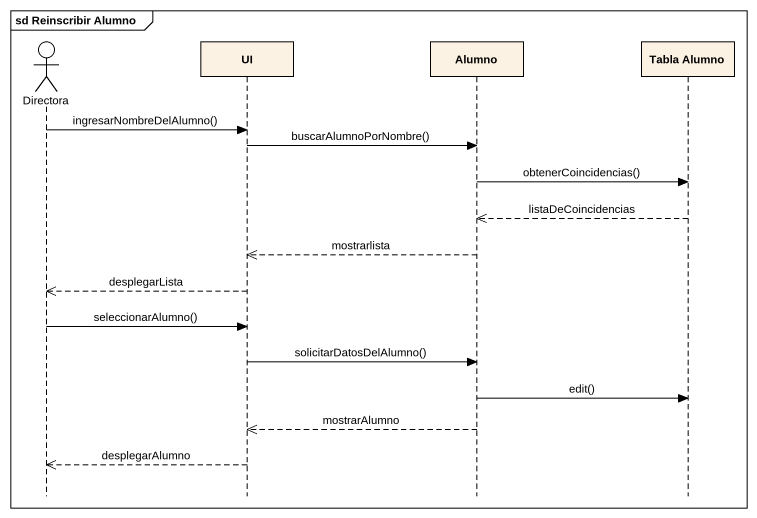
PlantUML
@startuml
mainframe sd Reinscribir Alumno
hide footbox
actor Directora
participant UI
participant Alumno
participant "Tabla Alumno" as Tabla_Alumno

Directora -> UI : ingresarNombreDelAlumno()
UI -> Alumno : buscarAlumnoPorNombre()
Alumno -> Tabla_Alumno : obtenerCoincidencias()
Tabla_Alumno -->> Alumno : listaDeCoincidencias
Alumno -->> UI : mostrarlista
UI -->> Directora : desplegarLista
Directora -> UI : seleccionarAlumno()
UI -> Alumno : solicitarDatosDelAlumno()
Alumno -> Tabla_Alumno : edit()
Alumno -->> UI : mostrarAlumno
UI -->> Directora : desplegarAlumno
@enduml
